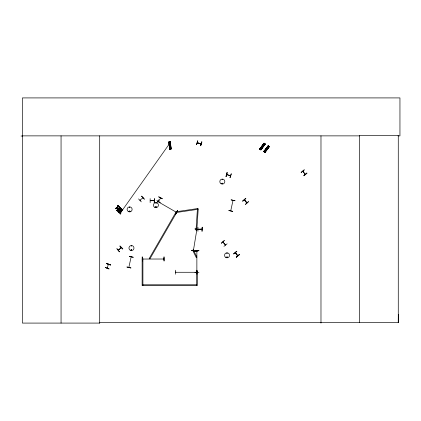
<?xml version="1.0" encoding="UTF-8"?>
<svg xmlns="http://www.w3.org/2000/svg" width="421" height="421" viewBox="0 0 421 421"><rect width="100%" height="100%" fill="white"/><g stroke="black" fill="none" stroke-linecap="round" stroke-linejoin="round"><path stroke-width="0.63" d="M121.374 211.558L121.001 210.147L119.396 210.974L119.027 211.9L119.401 212.321L120.385 212.437L121.401 211.589L120.385 212.437M397.982 135.872L399.95 135.872L399.95 97.914L22.408 97.914L22.408 323.086L99.756 323.086L99.703 322.644L398.271 322.644L398.329 314.503M157.812 201.564L158.217 201.585M176.473 212.337L176.083 212.116L176.541 212.189M117.212 210.753L117.596 210.616M117.322 210.3L117.106 209.995L116.791 210.268M117.164 210.211C118.306 210.411 116.643 211.189 117.48 210.516M119.759 208.163L121.643 210.411L121.874 210.132L119.753 207.637M196.849 251.027L197.012 251.39M196.933 272.14L196.839 272.461M197.049 272.403L197.049 272.124M129.815 207.3C129.179 208 129.615 206.469 129.805 207.411M129.879 211.342C129.394 210.358 129.279 212.026 129.821 211.389M130.005 211.268C128.989 212.447 129.4 210.111 129.963 211.174M131.078 249.927C132.089 248.748 131.678 251.09 131.115 250.021M131.205 249.858C131.636 250.916 131.884 249.022 131.226 249.927M155.712 202.99L156.08 203.201L155.828 202.869M156.317 207.016C155.165 208.058 155.928 206.006 156.238 206.832M221.935 183.461C222.951 182.282 222.541 184.619 221.978 183.556M222.051 183.461C222.772 182.556 222.451 184.44 222.093 183.398M226.666 257.199C227.682 255.9 227.272 258.605 226.709 257.105M226.782 257.199L227.293 257.063L226.935 257.405M191.476 250.316L195.412 251.169L191.471 250.348M195.028 228.845L198.996 229.492M193.455 250.221L193.392 250.621M196.833 229.724L196.912 229.371L196.975 229.834M193.618 250.216L193.397 250.579L196.886 229.419M244.333 199.922L246.964 202.843M244.538 200.191L244.485 199.796M246.601 202.685L246.932 202.817L244.401 199.759M197.028 272.403L196.496 272.119L196.933 272.276M133.22 257.21L129.284 256.373L133.204 257.294M228.85 210.537L232.787 211.374L228.85 210.526M231.15 199.901L235.081 200.738L231.155 199.875M196.539 144.661L197.781 140.83M197.723 140.814L196.523 144.656M197.317 142.882L197.638 142.977M201.88 141.93L200.633 145.761L201.864 141.924M200.675 145.771L201.691 141.877M226.035 176.441L227.224 172.599M226.061 176.452L227.061 172.547L226.088 176.457M231.171 173.82L229.929 177.646M230.124 177.709L231.318 173.868M107.35 267.803L107.076 268.124M108.392 264.32L108.244 264.741M107.202 268.182L108.36 264.367M117.049 210.042C118.096 210.442 120.169 213.821 118.385 212.226L118.922 210.774M118.412 212.258L118.948 210.805L119.932 209.926L121.411 209.542M121.406 211.558L121.911 210.105M121.432 211.589L121.937 210.137L121.622 210.358M142.993 197.707L139.909 200.296L140.304 200.207M225.577 245.001L222.898 242.033M155.691 206.879C155.902 207.953 156.444 206.369 155.759 206.843M222.135 179.383L222.483 179.646L222.183 179.351M226.866 253.121C227.229 254.079 227.261 252.389 226.882 253.326M235.239 252.768L237.712 255.836M237.86 255.757L235.434 252.668M117.517 210.489L119.864 208.421L119.475 207.932L119.811 207.632M119.859 208.416L120.28 208.216M117.722 209.474L117.991 209.779M118.669 208.732L118.869 209.026L119.138 208.79M197.028 251.337L197.028 251.027M156.838 200.549L160.39 202.438M158.585 201.401L160.612 197.954M162.259 198.812L158.701 196.923M142.356 258.878L142.803 258.878L142.366 259.041M201.98 229.308L197.949 229.377L201.991 229.145M156.659 203.143L158.817 199.743M175.557 214.052L177.525 210.542M176.025 212.063L149.202 258.526L149.881 258.915L176.704 212.458L176.588 211.684L197.817 208.542L197.933 209.316L176.704 212.458L157.849 201.585M131.131 256.926L128.852 267.367M233.018 200.343L230.74 210.784M120.127 213.363C120.964 212.005 118.696 214.142 120.127 213.363L170.352 142.498L169.016 142.651M116.822 210.268L117.317 210.874M116.838 210.5C118.412 208.763 119.874 207.674 120.243 208.3M260.904 149.902L265.283 144.098L264.035 143.177L259.683 148.997L260.931 149.923M259.757 149.055L264.041 143.182M259.825 149.102L264.12 143.24M259.894 149.155L264.204 143.303M259.962 149.208L264.272 143.35M264.335 143.403L260.036 149.26L264.409 143.456M260.141 149.334L260.473 149.581M260.588 149.118L260.373 149.402M260.557 149.644L264.904 143.819M260.646 149.708L264.988 143.882M260.694 149.744L265.072 143.945M260.767 149.797L265.141 143.993M260.841 149.86L265.204 144.045M268.188 145.813L263.83 151.628L268.251 145.855M268.272 145.871L263.962 151.728L268.482 146.034M264.698 152.27L269.072 146.461M264.793 152.339L269.14 146.513M264.856 152.391L269.187 146.55M269.277 146.619L264.972 152.476L269.351 146.676L268.109 145.75L263.762 151.576L264.998 152.497M119.874 207.763L116.812 210.463L118.917 212.737L119.19 212.516M154.128 200.517L150.244 200.512M163.901 259.02L142.44 259.041M196.891 272.276L175.436 272.276L175.841 272.276M196.56 285.575L196.544 272.124L197.028 272.124M118.296 250.106L121.237 247.485M120.406 213.7C119.48 214.878 121.695 213.379 120.606 213.547M118.433 206.469L117.68 205.706L118.006 205.385L118.501 205.874M118.259 205.606L117.68 205.706M121.048 208.353L121.453 208.8L121.127 209.121L120.722 208.674L121.048 208.353L122.374 209.642L122.048 209.963L120.427 208.474M121.406 209.426L121.737 209.116L122.374 209.642M121.816 209.884L122.143 209.558M117.485 210.053L118.138 210.758C115.396 211.779 118.527 207.495 120.006 207.895M141.582 196.17L144.287 199.149M141.314 201.854L138.567 198.917M122.806 248.874L119.932 246.048L122.79 248.89M121.411 209.605L119.932 209.926L118.948 210.805M120.974 211.784L119.901 211.879L119.811 211.126L120.669 210.758L121.001 211.81M115.359 208.69L118.511 206.185M115.475 208.827L118.49 206.164L115.343 208.679M119.669 208.19L116.985 210.558M121.18 209.211L118.301 212.031M242.759 201.033L245.864 198.48M248.49 201.675L245.49 204.359M245.475 204.343L248.453 201.633M301.215 172.521L304.288 169.926M301.083 172.363L304.194 169.81M302.825 171.2L305.199 174.347M221.378 243.17L224.382 240.486L221.414 243.217M303.804 175.673L306.914 173.12M223.967 246.322L227.114 243.812M236.744 251.263L233.718 253.921L236.734 251.248M233.702 253.9L236.865 251.416M236.36 257.252L239.37 254.573L236.344 257.236M236.223 257.084L239.391 254.594M131.357 245.769L131.526 246.169L131.415 245.764M142.708 198.012L142.814 197.649M120.032 208.484L119.785 208.327L117.596 210.579M226.703 174.468L230.545 175.662M118.433 250.258L121.332 247.59M157.917 201.464L158.164 201.801M117.933 209.758L117.669 209.479L117.991 209.295M170.484 148.866L170.421 148.613M118.88 212.789L120.411 212.463M198.054 229.129L201.948 229.145M163.816 259.062L163.453 258.883L163.901 258.878M196.544 272.124L197.338 272.161L197.338 285.575L142.13 285.575L142.13 258.747L142.908 258.747L142.908 285.575M196.849 272.319L196.486 272.282M237.718 255.873L235.207 252.742M170.368 141.745L169.9 141.798L170.731 149.023M171.089 148.981L170.279 141.756L171.194 148.971L169.652 149.15L168.832 141.93L170.268 141.766M169.074 143.14L170.405 142.987M169.158 143.871L170.489 143.719M169.226 144.524L170.563 144.371M169.31 145.256L170.647 145.103M169.674 148.397L171.005 148.25M169.474 148.634L171.252 148.429M169.479 148.687L171.258 148.487M150.15 198.612L150.144 202.638M150.244 200.738L154.207 200.67M154.197 202.612L154.375 198.586L154.254 202.612M197.954 227.229L197.928 231.255M201.954 229.329L198.054 229.356M198.949 250.727L194.928 250.958L198.949 250.705M164.137 260.957L164.09 256.936M175.431 272.14L175.783 272.124M194.928 272.498L198.949 272.529M175.404 274.218L175.325 270.198M196.954 274.218L196.923 270.198L197.154 271.919M21.05 136.03L22.408 136.025M22.408 135.872L359.629 135.872M142.908 284.791L196.56 284.791M302.852 171.231L305.183 174.362M200.817 143.629L201.122 143.735L197.317 142.714M201.033 143.898L197.212 142.877M195.002 229.008L198.975 229.64M201.138 143.882L197.286 142.866M226.645 174.647L230.513 175.841M106.624 263.493L110.428 264.809M106.576 263.63L110.376 264.951M109.034 268.83L105.239 267.488L108.976 268.998M264.551 151.671L264.409 151.949M158.77 196.791L162.348 198.628M176.189 212.016L176.499 212.173M176.12 212.137L176.436 212.316M267.751 146.403L268.824 147.208M263.678 143.829L264.751 144.635M267.456 146.797L268.53 147.603M263.383 144.224L264.456 145.029M267.014 147.387L268.088 148.192M262.941 144.813L264.014 145.619M266.619 147.913L267.693 148.718M262.546 145.34L263.62 146.14M266.177 148.502L267.251 149.308M262.104 145.929L263.178 146.734M264.283 151.039L265.356 151.844M263.978 151.071L265.414 152.144M263.946 151.118L265.377 152.186M260.21 148.466L261.288 149.271M259.91 148.497L261.341 149.571M225.382 245.054L222.904 241.97M121.453 208.8L121.011 208.395M121.737 209.116L120.753 208.153M121.127 209.121L120.685 208.716M120.48 207.89L120.922 208.358M120.595 208.679L119.869 207.932M120.722 208.674L122.048 209.963M120.195 207.611L120.601 208.053M120.274 208.374L118.58 206.669M119.901 207.321L120.269 207.727M119.927 207.385L119.238 206.69M119.254 207.364L119.601 207.711M118.906 206.348L119.311 206.727M118.99 207.048L117.964 206.016M118.585 206.011L119.027 206.432M118.754 206.143L118.006 205.385M141.624 196.133L144.308 199.128M119.953 246.032L122.658 249.006M117.338 207.221L119.996 210.237M117.191 207.348L119.853 210.368L117.17 207.369M116.812 207.679L119.496 210.679M116.664 207.811L119.327 210.826M244.248 199.864L246.822 202.99M170.168 141.772L170.984 148.992M170.11 141.777L170.9 149.002M170.005 141.788L170.842 149.008M169.3 141.877L170.116 149.097L169.205 141.888M170.005 149.113L169.121 141.893L169.91 149.118M169.005 141.909L169.768 149.139M168.863 141.924L169.742 149.139M163.943 256.936L163.969 260.962M142.314 256.936L142.366 260.962L142.14 256.936M398.271 322.644L398.271 135.436L359.629 135.436L359.629 322.644M320.981 135.872L320.981 323.086M196.87 250.984L196.87 272.445M99.698 135.872L99.698 323.086M61.056 135.872L61.056 323.086M169.642 144.771C170.131 145.861 170.431 143.871 169.642 144.771M119.832 212.279L120.264 211.363L121.248 211.089L120.353 211.131L120.532 210.211L120.101 211.21L119.064 211.489L120.006 211.437L119.832 212.279M197.438 208.79L196.018 230.203L196.796 230.255L198.217 208.842L197.438 208.79M126.989 267.014L130.899 267.961L126.989 267.014M262.588 145.924C262.815 147.097 263.562 145.229 262.588 145.924M266.656 148.497C266.882 149.665 267.635 147.818 266.656 148.497M106.629 263.472L110.36 265.004L106.629 263.472M177.499 210.526L175.704 214.131L177.499 210.526M268.977 146.392L264.625 152.213L268.982 146.397M116.954 248.758L119.496 251.884L116.933 248.779M245.759 198.349L242.791 201.08L245.759 198.349M306.893 173.099L303.909 175.804L306.877 173.078M193.339 249.879L192.639 250.221L196.181 257.447L196.881 257.105L193.339 249.879M202.201 227.203L202.033 231.229L202.201 227.203M225.803 257.489A2.505 2.505 0 0 0 229.561 255.315A2.505 2.505 0 0 0 225.803 253.147A2.505 2.505 0 0 0 225.803 257.489M154.67 207.311A2.515 2.515 0 0 0 158.443 205.132A2.515 2.515 0 0 0 154.67 202.954A2.515 2.515 0 0 0 154.67 207.311M221.072 183.751A2.505 2.505 0 0 0 224.83 181.577A2.505 2.505 0 0 0 221.072 179.409A2.505 2.505 0 0 0 221.072 183.751M130.21 250.221A2.515 2.515 0 0 0 133.983 248.048A2.515 2.515 0 0 0 130.21 245.869A2.515 2.515 0 0 0 130.21 250.221M128.358 211.563A2.51 2.51 0 0 0 132.126 209.39A2.51 2.51 0 0 0 128.358 207.216A2.51 2.51 0 0 0 128.358 211.563"/></g></svg>
